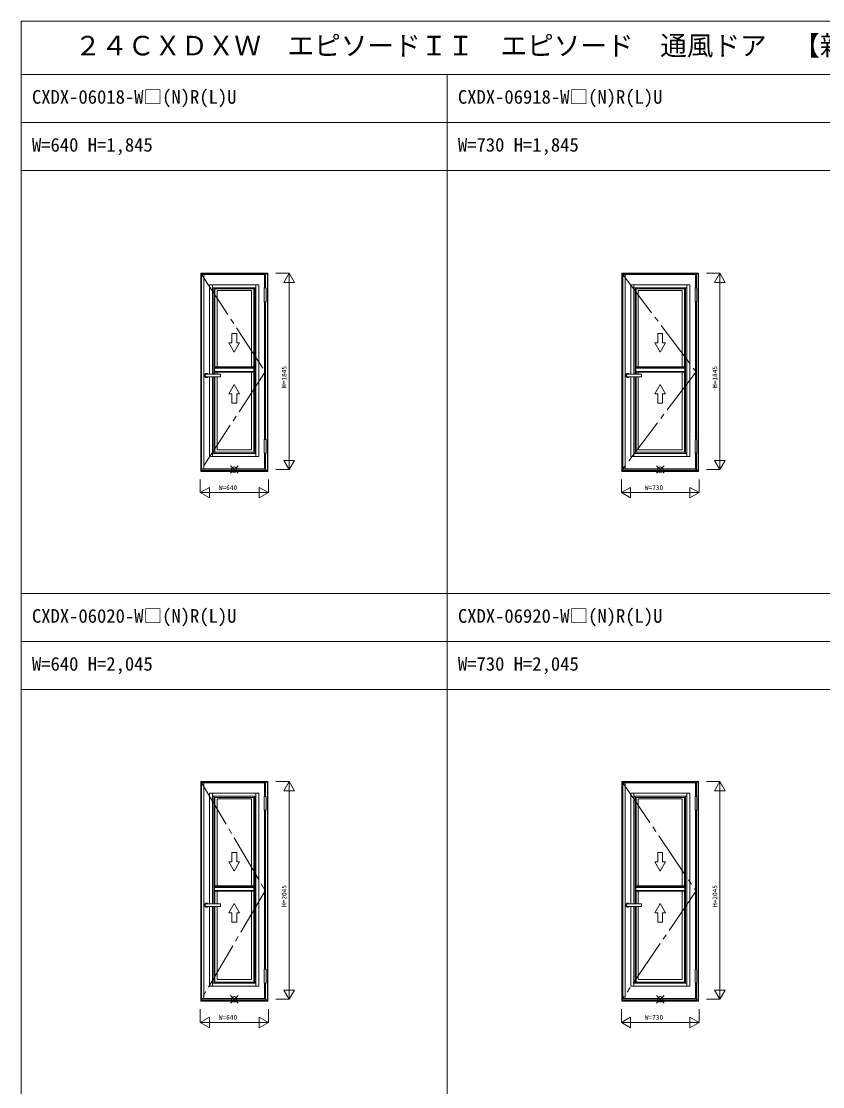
# Model space of a CAD drawing. Units: millimetres, scale not verified. Extents: x -13762 to 13750, y -10012 to 10000.
# Drawn here: x -13750 to -6225, y -6 to 10000 of the extents above; entities that cross this region are included whole.
import ezdxf
from ezdxf.enums import TextEntityAlignment as Align

# ---------------------------------------------------------------- set-up
doc = ezdxf.new("R2010")
doc.units = ezdxf.units.MM
doc.header["$LTSCALE"] = 50
doc.linetypes.add('CHAIN2', pattern=[12, 9, -1, 1, -1])
for name, color, linetype, lineweight in [('0-0_0', 7, 'Continuous', 9), ('0-6_YKK_D', 3, 'Continuous', 18), ('0-7_YSS_K', 4, 'Continuous', 9), ('0-9_YSS_KE', 2, 'Continuous', 18), ('0-A_YSS_KE', 1, 'Continuous', 18)]:
    doc.layers.add(name, color=color, linetype=linetype, lineweight=lineweight)
doc.layers.add('0-1_USER1', color=7, linetype='Continuous')
doc.styles.add('ＭＳ ゴシック', font='')
doc.styles.get('ＭＳ ゴシック').set_extended_font_data('MS Gothic')

msp = doc.modelspace()

# ---------------------------------------------------------------- linework, layer by layer
at = {"layer": '0-0_0'}
for p, q in [((-13750, 10000), (13750, 10000)), ((-13750, -10000), (-13750, 10000)), ((-13750, 9500), (13250, 9500)), ((-9750, -10000), (-9750, 9500)), ((-13750, 9050), (13250, 9050)), ((-13750, 8600), (1250, 8600)), ((-13750, 4625), (1250, 4625)), ((-13750, 4175), (1250, 4175)), ((-13750, 3725), (1250, 3725))]:
    msp.add_line(p, q, dxfattribs=at)
at = {"layer": '0-6_YKK_D'}
for p, q in [((-12065, 7635), (-12065, 5773)), ((-11435, 7635), (-12065, 7635)), ((-12061, 7635), (-12061, 5773)), ((-11439, 7633.5), (-12061, 7633.5)), ((-11439, 7627.5), (-12061, 7627.5)), ((-11456, 7625.9), (-12061, 7625.9)), ((-11456, 7627.5), (-11456, 7495.5)), ((-11439, 7635), (-11439, 5773)), ((-11435, 7635), (-11435, 5773)), ((-8110, 7635), (-8110, 5773)), ((-7390, 7635), (-8110, 7635)), ((-8106, 7635), (-8106, 5773)), ((-7394, 7633.5), (-8106, 7633.5)), ((-7394, 7627.5), (-8106, 7627.5)), ((-7411, 7625.9), (-8106, 7625.9)), ((-7411, 7627.5), (-7411, 7495.5)), ((-7394, 7635), (-7394, 5773)), ((-7390, 7635), (-7390, 5773)), ((-11468, 7365.5), (-11468, 7495.5)), ((-11468, 7495.5), (-11452, 7495.5)), ((-11452, 7365.5), (-11452, 7495.5)), ((-7423, 7365.5), (-7423, 7495.5)), ((-7423, 7495.5), (-7407, 7495.5)), ((-7407, 7365.5), (-7407, 7495.5)), ((-11468, 7365.5), (-11452, 7365.5)), ((-11456, 7365.5), (-11456, 6072.5)), ((-7423, 7365.5), (-7407, 7365.5)), ((-7411, 7365.5), (-7411, 6072.5)), ((-11880.68, 6685.5), (-12010.68, 6685.5)), ((-12010.68, 6661.5), (-11880.68, 6661.5)), ((-11880.68, 6661.5), (-11880.68, 6685.5)), ((-7925.68, 6685.5), (-8055.68, 6685.5)), ((-8055.68, 6661.5), (-7925.68, 6661.5)), ((-7925.68, 6661.5), (-7925.68, 6685.5)), ((-11468, 6072.5), (-11468, 5942.5)), ((-11452, 6072.5), (-11468, 6072.5)), ((-7423, 6072.5), (-7423, 5942.5)), ((-7407, 6072.5), (-7423, 6072.5)), ((-11456, 5942.5), (-11456, 5785.7)), ((-7411, 5942.5), (-7411, 5785.7)), ((-12065, 5773), (-11435, 5773)), ((-12061, 5785.7), (-11439, 5785.7)), ((-12061, 5779), (-11439, 5779)), ((-8110, 5773), (-7390, 5773)), ((-8106, 5785.7), (-7394, 5785.7)), ((-8106, 5779), (-7394, 5779)), ((-12065, 2860), (-12065, 798)), ((-11435, 2860), (-12065, 2860)), ((-12061, 2860), (-12061, 798)), ((-11439, 2858.5), (-12061, 2858.5)), ((-11439, 2852.5), (-12061, 2852.5)), ((-11456, 2850.9), (-12061, 2850.9)), ((-11456, 2852.5), (-11456, 2720.5)), ((-11439, 2860), (-11439, 798)), ((-11435, 2860), (-11435, 798)), ((-8110, 2860), (-8110, 798)), ((-7390, 2860), (-8110, 2860)), ((-8106, 2860), (-8106, 798)), ((-7394, 2858.5), (-8106, 2858.5)), ((-7394, 2852.5), (-8106, 2852.5)), ((-7411, 2850.9), (-8106, 2850.9)), ((-7411, 2852.5), (-7411, 2720.5)), ((-7394, 2860), (-7394, 798)), ((-7390, 2860), (-7390, 798)), ((-11468, 2720.5), (-11452, 2720.5)), ((-11468, 2590.5), (-11468, 2720.5)), ((-7423, 2720.5), (-7407, 2720.5)), ((-7423, 2590.5), (-7423, 2720.5)), ((-11456, 2590.5), (-11456, 1097.5)), ((-7411, 2590.5), (-7411, 1097.5)), ((-11880.68, 1710.5), (-12010.68, 1710.5)), ((-11880.68, 1686.5), (-11880.68, 1710.5)), ((-7925.68, 1710.5), (-8055.68, 1710.5)), ((-7925.68, 1686.5), (-7925.68, 1710.5)), ((-12010.68, 1686.5), (-11880.68, 1686.5)), ((-8055.68, 1686.5), (-7925.68, 1686.5)), ((-11452, 1097.5), (-11468, 1097.5)), ((-11468, 1097.5), (-11468, 967.5)), ((-11452, 1097.5), (-11452, 967.5)), ((-7407, 1097.5), (-7423, 1097.5)), ((-7423, 1097.5), (-7423, 967.5)), ((-7407, 1097.5), (-7407, 967.5)), ((-11452, 967.5), (-11468, 967.5)), ((-11456, 967.5), (-11456, 810.7)), ((-7407, 967.5), (-7423, 967.5)), ((-7411, 967.5), (-7411, 810.7)), ((-12061, 810.7), (-11439, 810.7)), ((-12061, 804), (-11439, 804)), ((-8106, 810.7), (-7394, 810.7)), ((-8106, 804), (-7394, 804)), ((-12065, 798), (-11435, 798)), ((-8110, 798), (-7390, 798))]:
    msp.add_line(p, q, dxfattribs=at)
for points in [[(-11452, 6072.5), (-11452, 5942.5), (-11468, 5942.5)], [(-7407, 6072.5), (-7407, 5942.5), (-7423, 5942.5)], [(-11468, 2590.5), (-11452, 2590.5), (-11452, 2720.5)], [(-7423, 2590.5), (-7407, 2590.5), (-7407, 2720.5)]]:
    msp.add_lwpolyline(points, dxfattribs=at)
for centre, radius, start, end in [((-12010.68, 6673.5), 19, 39.16671, 320.83329), ((-12010.68, 6673.5), 12, 90, 270), ((-8055.68, 6673.5), 19, 39.16671, 320.83329), ((-8055.68, 6673.5), 12, 90, 270), ((-12010.68, 1698.5), 19, 39.16671, 320.83329), ((-12010.68, 1698.5), 12, 90, 270), ((-8055.68, 1698.5), 19, 39.16671, 320.83329), ((-8055.68, 1698.5), 12, 90, 270)]:
    msp.add_arc(centre, radius, start, end, dxfattribs=at)
at = {"layer": '0-7_YSS_K'}
for p, q in [((-12056.6, 7621.5), (-12056.6, 5796.5)), ((-11459, 7621.5), (-12056.6, 7621.5)), ((-12034.6, 7621.5), (-12034.6, 5796.5)), ((-11465.4, 7621.5), (-11465.4, 7495.5)), ((-11459, 7621.5), (-11459, 7495.5)), ((-8101.6, 7621.5), (-8101.6, 5796.5)), ((-7414, 7621.5), (-8101.6, 7621.5)), ((-8079.6, 7621.5), (-8079.6, 5796.5)), ((-7420.4, 7621.5), (-7420.4, 7495.5)), ((-7414, 7621.5), (-7414, 7495.5)), ((-11518.7, 7525.5), (-11981.3, 7525.5)), ((-11981.3, 7525.5), (-11981.3, 6685.5)), ((-11953.8, 7525.5), (-11953.8, 6685.5)), ((-11546.2, 7525.5), (-11546.2, 5912.5)), ((-11518.7, 7525.5), (-11518.7, 5912.5)), ((-7473.7, 7525.5), (-8026.3, 7525.5)), ((-8026.3, 7525.5), (-8026.3, 6685.5)), ((-7998.8, 7525.5), (-7998.8, 6685.5)), ((-7501.2, 7525.5), (-7501.2, 5912.5)), ((-7473.7, 7525.5), (-7473.7, 5912.5)), ((-11546.2, 7498), (-11953.8, 7498)), ((-11941.8, 7498), (-11941.8, 6685.5)), ((-11558.2, 7486), (-11941.8, 7486)), ((-11935, 7486), (-11935, 6685.5)), ((-11932, 7486), (-11932, 6754.93)), ((-11588, 7471.2), (-11912, 7471.2)), ((-11912, 7471.2), (-11912, 6754.93)), ((-11588, 7471.2), (-11588, 6754.93)), ((-11568, 7486), (-11568, 6754.93)), ((-11565, 7486), (-11565, 5952)), ((-11558.2, 7498), (-11558.2, 5940)), ((-7501.2, 7498), (-7998.8, 7498)), ((-7986.8, 7498), (-7986.8, 6685.5)), ((-7513.2, 7486), (-7986.8, 7486)), ((-7980, 7486), (-7980, 6685.5)), ((-7977, 7486), (-7977, 6754.93)), ((-7957, 7471.2), (-7957, 6754.93)), ((-7543, 7471.2), (-7957, 7471.2)), ((-7543, 7471.2), (-7543, 6754.93)), ((-7523, 7486), (-7523, 6754.93)), ((-7520, 7486), (-7520, 5952)), ((-7513.2, 7498), (-7513.2, 5940)), ((-11465.4, 7365.5), (-11465.4, 6072.5)), ((-11459, 7365.5), (-11459, 6072.5)), ((-7420.4, 7365.5), (-7420.4, 6072.5)), ((-7414, 7365.5), (-7414, 6072.5)), ((-11772.5, 6980.22), (-11772.5, 7068.62)), ((-11727.5, 7068.62), (-11772.5, 7068.62)), ((-11727.5, 6980.22), (-11727.5, 7068.62)), ((-7772.5, 6980.22), (-7772.5, 7068.62)), ((-7727.5, 7068.62), (-7772.5, 7068.62)), ((-7727.5, 6980.22), (-7727.5, 7068.62)), ((-11772.5, 6980.22), (-11800, 6980.22)), ((-11750, 6893.62), (-11800, 6980.22)), ((-11750, 6893.62), (-11700, 6980.22)), ((-11700, 6980.22), (-11727.5, 6980.22)), ((-7750, 6893.62), (-7800, 6980.22)), ((-7772.5, 6980.22), (-7800, 6980.22)), ((-11565, 6754.93), (-11935, 6754.93)), ((-11565, 6745.2), (-11935, 6745.2)), ((-11565, 6740.7), (-11935, 6740.7)), ((-11565, 6711.7), (-11935, 6711.7)), ((-11565, 6705.7), (-11935, 6705.7)), ((-11932, 6705.7), (-11932, 6685.5)), ((-11912, 6705.7), (-11912, 6685.5)), ((-11588, 6705.7), (-11588, 5975.2)), ((-11568, 6705.7), (-11568, 5952)), ((-7520, 6754.93), (-7980, 6754.93)), ((-7520, 6745.2), (-7980, 6745.2)), ((-7520, 6740.7), (-7980, 6740.7)), ((-7520, 6711.7), (-7980, 6711.7)), ((-7520, 6705.7), (-7980, 6705.7)), ((-7977, 6705.7), (-7977, 6685.5)), ((-7957, 6705.7), (-7957, 6685.5)), ((-7543, 6705.7), (-7543, 5975.2)), ((-7523, 6705.7), (-7523, 5952)), ((-11981.3, 6661.5), (-11981.3, 5912.5)), ((-11953.8, 6661.5), (-11953.8, 5912.5)), ((-11941.8, 6661.5), (-11941.8, 5940)), ((-11935, 6661.5), (-11935, 5952)), ((-11932, 6661.5), (-11932, 5952)), ((-11912, 6661.5), (-11912, 5975.2)), ((-8026.3, 6661.5), (-8026.3, 5912.5)), ((-7998.8, 6661.5), (-7998.8, 5912.5)), ((-7986.8, 6661.5), (-7986.8, 5940)), ((-7980, 6661.5), (-7980, 5952)), ((-7977, 6661.5), (-7977, 5952)), ((-7957, 6661.5), (-7957, 5975.2)), ((-11750, 6588.62), (-11800, 6502.02)), ((-11750, 6588.62), (-11700, 6502.02)), ((-7750, 6588.62), (-7800, 6502.02)), ((-11772.5, 6502.02), (-11800, 6502.02)), ((-11772.5, 6502.02), (-11772.5, 6413.62)), ((-11727.5, 6413.62), (-11772.5, 6413.62)), ((-11700, 6502.02), (-11727.5, 6502.02)), ((-11727.5, 6502.02), (-11727.5, 6413.62)), ((-7772.5, 6502.02), (-7800, 6502.02)), ((-7772.5, 6502.02), (-7772.5, 6413.62)), ((-11518.7, 5912.5), (-11981.3, 5912.5)), ((-11546.2, 5940), (-11953.8, 5940)), ((-11558.2, 5952), (-11941.8, 5952)), ((-11588, 5975.2), (-11912, 5975.2)), ((-11465.4, 5942.5), (-11465.4, 5796.5)), ((-11459, 5942.5), (-11459, 5796.5)), ((-7473.7, 5912.5), (-8026.3, 5912.5)), ((-7501.2, 5940), (-7998.8, 5940)), ((-7513.2, 5952), (-7986.8, 5952)), ((-7543, 5975.2), (-7957, 5975.2)), ((-7420.4, 5942.5), (-7420.4, 5796.5)), ((-7414, 5942.5), (-7414, 5796.5)), ((-12056.6, 5796.5), (-11459, 5796.5)), ((-8101.6, 5796.5), (-7414, 5796.5)), ((-12056.6, 2846.5), (-12056.6, 821.5)), ((-11459, 2846.5), (-12056.6, 2846.5)), ((-12034.6, 2846.5), (-12034.6, 821.5)), ((-11465.4, 2846.5), (-11465.4, 2720.5)), ((-11459, 2846.5), (-11459, 2720.5)), ((-8101.6, 2846.5), (-8101.6, 821.5)), ((-7414, 2846.5), (-8101.6, 2846.5)), ((-8079.6, 2846.5), (-8079.6, 821.5)), ((-7420.4, 2846.5), (-7420.4, 2720.5)), ((-7414, 2846.5), (-7414, 2720.5)), ((-11518.7, 2750.5), (-11981.3, 2750.5)), ((-11981.3, 2750.5), (-11981.3, 1710.5)), ((-11953.8, 2750.5), (-11953.8, 1710.5)), ((-11546.2, 2723), (-11953.8, 2723)), ((-11941.8, 2723), (-11941.8, 1710.5)), ((-11558.2, 2711), (-11941.8, 2711)), ((-11935, 2711), (-11935, 1710.5)), ((-11932, 2711), (-11932, 1879.93)), ((-11568, 2711), (-11568, 1879.93)), ((-11565, 2711), (-11565, 977)), ((-11558.2, 2723), (-11558.2, 965)), ((-11546.2, 2750.5), (-11546.2, 937.5)), ((-11518.7, 2750.5), (-11518.7, 937.5)), ((-7473.7, 2750.5), (-8026.3, 2750.5)), ((-8026.3, 2750.5), (-8026.3, 1710.5)), ((-7998.8, 2750.5), (-7998.8, 1710.5)), ((-7501.2, 2723), (-7998.8, 2723)), ((-7986.8, 2723), (-7986.8, 1710.5)), ((-7513.2, 2711), (-7986.8, 2711)), ((-7980, 2711), (-7980, 1710.5)), ((-7977, 2711), (-7977, 1879.93)), ((-7523, 2711), (-7523, 1879.93)), ((-7520, 2711), (-7520, 977)), ((-7513.2, 2723), (-7513.2, 965)), ((-7501.2, 2750.5), (-7501.2, 937.5)), ((-7473.7, 2750.5), (-7473.7, 937.5)), ((-11588, 2696.2), (-11912, 2696.2)), ((-11912, 2696.2), (-11912, 1879.93)), ((-11588, 2696.2), (-11588, 1879.93)), ((-7957, 2696.2), (-7957, 1879.93)), ((-7543, 2696.2), (-7957, 2696.2)), ((-7543, 2696.2), (-7543, 1879.93)), ((-11465.4, 2590.5), (-11465.4, 1097.5)), ((-11459, 2590.5), (-11459, 1097.5)), ((-7420.4, 2590.5), (-7420.4, 1097.5)), ((-7414, 2590.5), (-7414, 1097.5)), ((-11750, 2018.62), (-11800, 2105.22)), ((-11772.5, 2105.22), (-11800, 2105.22)), ((-11772.5, 2105.22), (-11772.5, 2193.62)), ((-11727.5, 2193.62), (-11772.5, 2193.62)), ((-11727.5, 2105.22), (-11727.5, 2193.62)), ((-7772.5, 2105.22), (-7800, 2105.22)), ((-7750, 2018.62), (-7800, 2105.22)), ((-7727.5, 2193.62), (-7772.5, 2193.62)), ((-7772.5, 2105.22), (-7772.5, 2193.62)), ((-7750, 2018.62), (-7700, 2105.22)), ((-7727.5, 2105.22), (-7727.5, 2193.62)), ((-7700, 2105.22), (-7727.5, 2105.22)), ((-11565, 1879.93), (-11935, 1879.93)), ((-11565, 1870.2), (-11935, 1870.2)), ((-11565, 1865.7), (-11935, 1865.7)), ((-11565, 1836.7), (-11935, 1836.7)), ((-11565, 1830.7), (-11935, 1830.7)), ((-11932, 1830.7), (-11932, 1710.5)), ((-11912, 1830.7), (-11912, 1710.5)), ((-11588, 1830.7), (-11588, 1000.2)), ((-11568, 1830.7), (-11568, 977)), ((-7520, 1879.93), (-7980, 1879.93)), ((-7520, 1870.2), (-7980, 1870.2)), ((-7520, 1865.7), (-7980, 1865.7)), ((-7520, 1836.7), (-7980, 1836.7)), ((-7520, 1830.7), (-7980, 1830.7)), ((-7977, 1830.7), (-7977, 1710.5)), ((-7957, 1830.7), (-7957, 1710.5)), ((-7543, 1830.7), (-7543, 1000.2)), ((-7523, 1830.7), (-7523, 977)), ((-11750, 1713.62), (-11800, 1627.02)), ((-7750, 1713.62), (-7800, 1627.02)), ((-7750, 1713.62), (-7700, 1627.02)), ((-11981.3, 1686.5), (-11981.3, 937.5)), ((-11953.8, 1686.5), (-11953.8, 937.5)), ((-11941.8, 1686.5), (-11941.8, 965)), ((-11935, 1686.5), (-11935, 977)), ((-11932, 1686.5), (-11932, 977)), ((-11912, 1686.5), (-11912, 1000.2)), ((-11772.5, 1627.02), (-11800, 1627.02)), ((-11772.5, 1627.02), (-11772.5, 1538.62)), ((-11727.5, 1627.02), (-11727.5, 1538.62)), ((-8026.3, 1686.5), (-8026.3, 937.5)), ((-7998.8, 1686.5), (-7998.8, 937.5)), ((-7986.8, 1686.5), (-7986.8, 965)), ((-7980, 1686.5), (-7980, 977)), ((-7977, 1686.5), (-7977, 977)), ((-7957, 1686.5), (-7957, 1000.2)), ((-7772.5, 1627.02), (-7800, 1627.02)), ((-7772.5, 1627.02), (-7772.5, 1538.62)), ((-7727.5, 1627.02), (-7727.5, 1538.62)), ((-7700, 1627.02), (-7727.5, 1627.02)), ((-11727.5, 1538.62), (-11772.5, 1538.62)), ((-7727.5, 1538.62), (-7772.5, 1538.62)), ((-11518.7, 937.5), (-11981.3, 937.5)), ((-11546.2, 965), (-11953.8, 965)), ((-11558.2, 977), (-11941.8, 977)), ((-11588, 1000.2), (-11912, 1000.2)), ((-11465.4, 967.5), (-11465.4, 821.5)), ((-11459, 967.5), (-11459, 821.5)), ((-7473.7, 937.5), (-8026.3, 937.5)), ((-7501.2, 965), (-7998.8, 965)), ((-7513.2, 977), (-7986.8, 977)), ((-7543, 1000.2), (-7957, 1000.2)), ((-7420.4, 967.5), (-7420.4, 821.5)), ((-7414, 967.5), (-7414, 821.5)), ((-12056.6, 821.5), (-11459, 821.5)), ((-8101.6, 821.5), (-7414, 821.5))]:
    msp.add_line(p, q, dxfattribs=at)
at = {"layer": '0-7_YSS_K', "linetype": 'CHAIN2'}
for p, q in [((-12056.6, 7621.5), (-11459, 6709)), ((-8101.6, 7621.5), (-7414, 6709)), ((-11459, 6709), (-12056.6, 5796.5)), ((-7414, 6709), (-8101.6, 5796.5)), ((-12056.6, 2846.5), (-11459, 1834)), ((-8101.6, 2846.5), (-7414, 1834)), ((-11459, 1834), (-12056.6, 821.5)), ((-7414, 1834), (-8101.6, 821.5))]:
    msp.add_line(p, q, dxfattribs=at)
at = {"layer": '0-7_YSS_K'}
for points in [[(-7750, 6893.62), (-7700, 6980.22), (-7727.5, 6980.22)], [(-7750, 6588.62), (-7700, 6502.02), (-7727.5, 6502.02)], [(-7727.5, 6502.02), (-7727.5, 6413.62), (-7772.5, 6413.62)], [(-11750, 2018.62), (-11700, 2105.22), (-11727.5, 2105.22)], [(-11750, 1713.62), (-11700, 1627.02), (-11727.5, 1627.02)]]:
    msp.add_lwpolyline(points, dxfattribs=at)
at = {"layer": '0-9_YSS_KE'}
for p, q in [((-11235, 7635), (-11360, 7635)), ((-11235, 7635), (-11235, 5790)), ((-11235, 7635), (-11185, 7548.4)), ((-7190, 7635), (-7315, 7635)), ((-7190, 7635), (-7240, 7548.4)), ((-7190, 7635), (-7190, 5790)), ((-7190, 7635), (-7140, 7548.4)), ((-7240, 7548.4), (-7140, 7548.4)), ((-11185, 5876.6), (-11285, 5876.6)), ((-11235, 5790), (-11285, 5876.6)), ((-11235, 5790), (-11185, 5876.6)), ((-7190, 5790), (-7240, 5876.6)), ((-7140, 5876.6), (-7240, 5876.6)), ((-7190, 5790), (-7140, 5876.6)), ((-11235, 5790), (-11360, 5790)), ((-7190, 5790), (-7315, 5790)), ((-12070, 5698), (-12070, 5573)), ((-12070, 5573), (-11983.4, 5623)), ((-11983.4, 5623), (-11983.4, 5523)), ((-11516.6, 5623), (-11516.6, 5523)), ((-8115, 5698), (-8115, 5573)), ((-8115, 5573), (-8028.4, 5623)), ((-8028.4, 5623), (-8028.4, 5523)), ((-7471.6, 5623), (-7471.6, 5523)), ((-11430, 5573), (-12070, 5573)), ((-12070, 5573), (-11983.4, 5523)), ((-11430, 5573), (-11516.6, 5523)), ((-7385, 5573), (-7471.6, 5523)), ((-11235, 2860), (-11360, 2860)), ((-11235, 2860), (-11235, 815)), ((-11235, 2860), (-11185, 2773.4)), ((-7190, 2860), (-7315, 2860)), ((-7190, 2860), (-7240, 2773.4)), ((-7190, 2860), (-7190, 815)), ((-7190, 2860), (-7140, 2773.4)), ((-7240, 2773.4), (-7140, 2773.4)), ((-11235, 815), (-11285, 901.6)), ((-11185, 901.6), (-11285, 901.6)), ((-11235, 815), (-11185, 901.6)), ((-7190, 815), (-7240, 901.6)), ((-11235, 815), (-11360, 815)), ((-7190, 815), (-7315, 815)), ((-12070, 723), (-12070, 598)), ((-11430, 723), (-11430, 598)), ((-8115, 723), (-8115, 598)), ((-7385, 723), (-7385, 598)), ((-12070, 598), (-11983.4, 648)), ((-11983.4, 648), (-11983.4, 548)), ((-11516.6, 648), (-11516.6, 548)), ((-11430, 598), (-11516.6, 648)), ((-8115, 598), (-8028.4, 648)), ((-8028.4, 648), (-8028.4, 548)), ((-7471.6, 648), (-7471.6, 548)), ((-7385, 598), (-7471.6, 648)), ((-11430, 598), (-11516.6, 548)), ((-7385, 598), (-8115, 598)), ((-8115, 598), (-8028.4, 548)), ((-7385, 598), (-7471.6, 548))]:
    msp.add_line(p, q, dxfattribs=at)
for points in [[(-11235, 7635), (-11285, 7548.4), (-11185, 7548.4)], [(-11430, 5698), (-11430, 5573), (-11516.6, 5623)], [(-7385, 5698), (-7385, 5573), (-7471.6, 5623)], [(-7385, 5573), (-8115, 5573), (-8028.4, 5523)], [(-11235, 2860), (-11285, 2773.4), (-11185, 2773.4)], [(-7190, 815), (-7140, 901.6), (-7240, 901.6)], [(-11430, 598), (-12070, 598), (-11983.4, 548)]]:
    msp.add_lwpolyline(points, dxfattribs=at)
at = {"layer": '0-A_YSS_KE'}
for p, q in [((-11714.64, 5825.35), (-11785.36, 5754.64)), ((-11714.64, 5754.64), (-11785.36, 5825.35)), ((-7714.64, 5754.64), (-7785.36, 5825.35)), ((-7714.64, 5825.35), (-7785.36, 5754.64)), ((-11714.64, 850.35), (-11785.36, 779.64)), ((-11714.64, 779.64), (-11785.36, 850.35)), ((-7714.64, 779.64), (-7785.36, 850.35)), ((-7714.64, 850.35), (-7785.36, 779.64))]:
    msp.add_line(p, q, dxfattribs=at)
for centre in [(-11750, 5790), (-7750, 5790), (-11750, 815), (-7750, 815)]:
    msp.add_circle(centre, 25, dxfattribs=at)

# ---------------------------------------------------------------- texts
at = {"layer": '0-1_USER1', "style": 'ＭＳ ゴシック'}
for s, height, p in [('２４ＣＸＤＸＷ\u3000エピソードＩＩ  エピソード  通風ドア  【新寸法体系サッシ（２×４）】', 183.3, (-13250, 9625)), ('CXDX-06018-W□(N)R(L)U', 128.3, (-13650, 9187.5)), ('CXDX-06918-W□(N)R(L)U', 128.3, (-9650, 9187.5)), ('W=640 H=1,845', 128.3, (-13650, 8737.5)), ('W=730 H=1,845', 128.3, (-9650, 8737.5)), ('CXDX-06020-W□(N)R(L)U', 128.3, (-13650, 4312.5)), ('CXDX-06920-W□(N)R(L)U', 128.3, (-9650, 4312.5)), ('W=640 H=2,045', 128.3, (-13650, 3862.5)), ('W=730 H=2,045', 128.3, (-9650, 3862.5))]:
    msp.add_text(s, height=height, dxfattribs=at).set_placement(p, align=Align.BOTTOM_LEFT)
at = {"layer": '0-9_YSS_KE', "style": 'ＭＳ ゴシック'}
for s, p in [('H=1845', (-11247, 6556.5)), ('H=1845', (-7202, 6556.5)), ('H=2045', (-11247, 1681.5)), ('H=2045', (-7202, 1681.5))]:
    msp.add_text(s, height=43.99, rotation=90, dxfattribs=at).set_placement(p, align=Align.BOTTOM_LEFT)
for s, p in [('W=640', (-11895, 5585)), ('W=730', (-7895, 5585)), ('W=640', (-11895, 610)), ('W=730', (-7895, 610))]:
    msp.add_text(s, height=43.99, dxfattribs=at).set_placement(p, align=Align.BOTTOM_LEFT)

doc.saveas('drawing.dxf')
